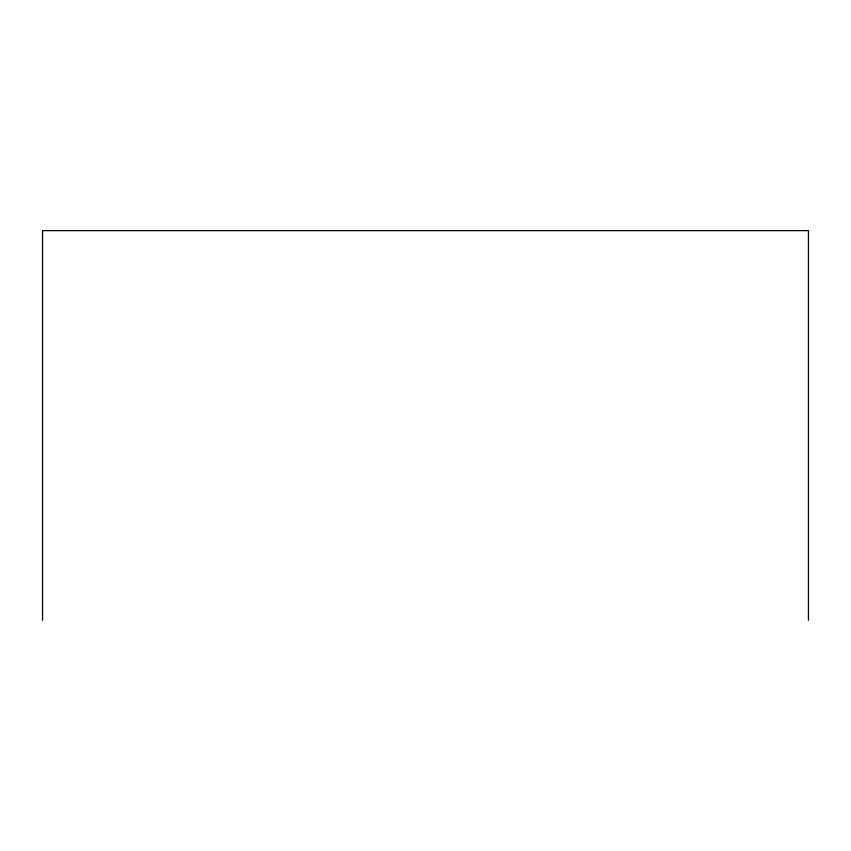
<?xml version="1.0" encoding="UTF-8"?>
<svg xmlns="http://www.w3.org/2000/svg" width="851" height="851" viewBox="0 0 851 851"><rect width="100%" height="100%" fill="white"/><g stroke="black" fill="none" stroke-linecap="round" stroke-linejoin="round"><path stroke-width="1.28" d="M808.45 620.368L808.45 230.632L42.55 230.632L42.55 620.368"/></g></svg>
